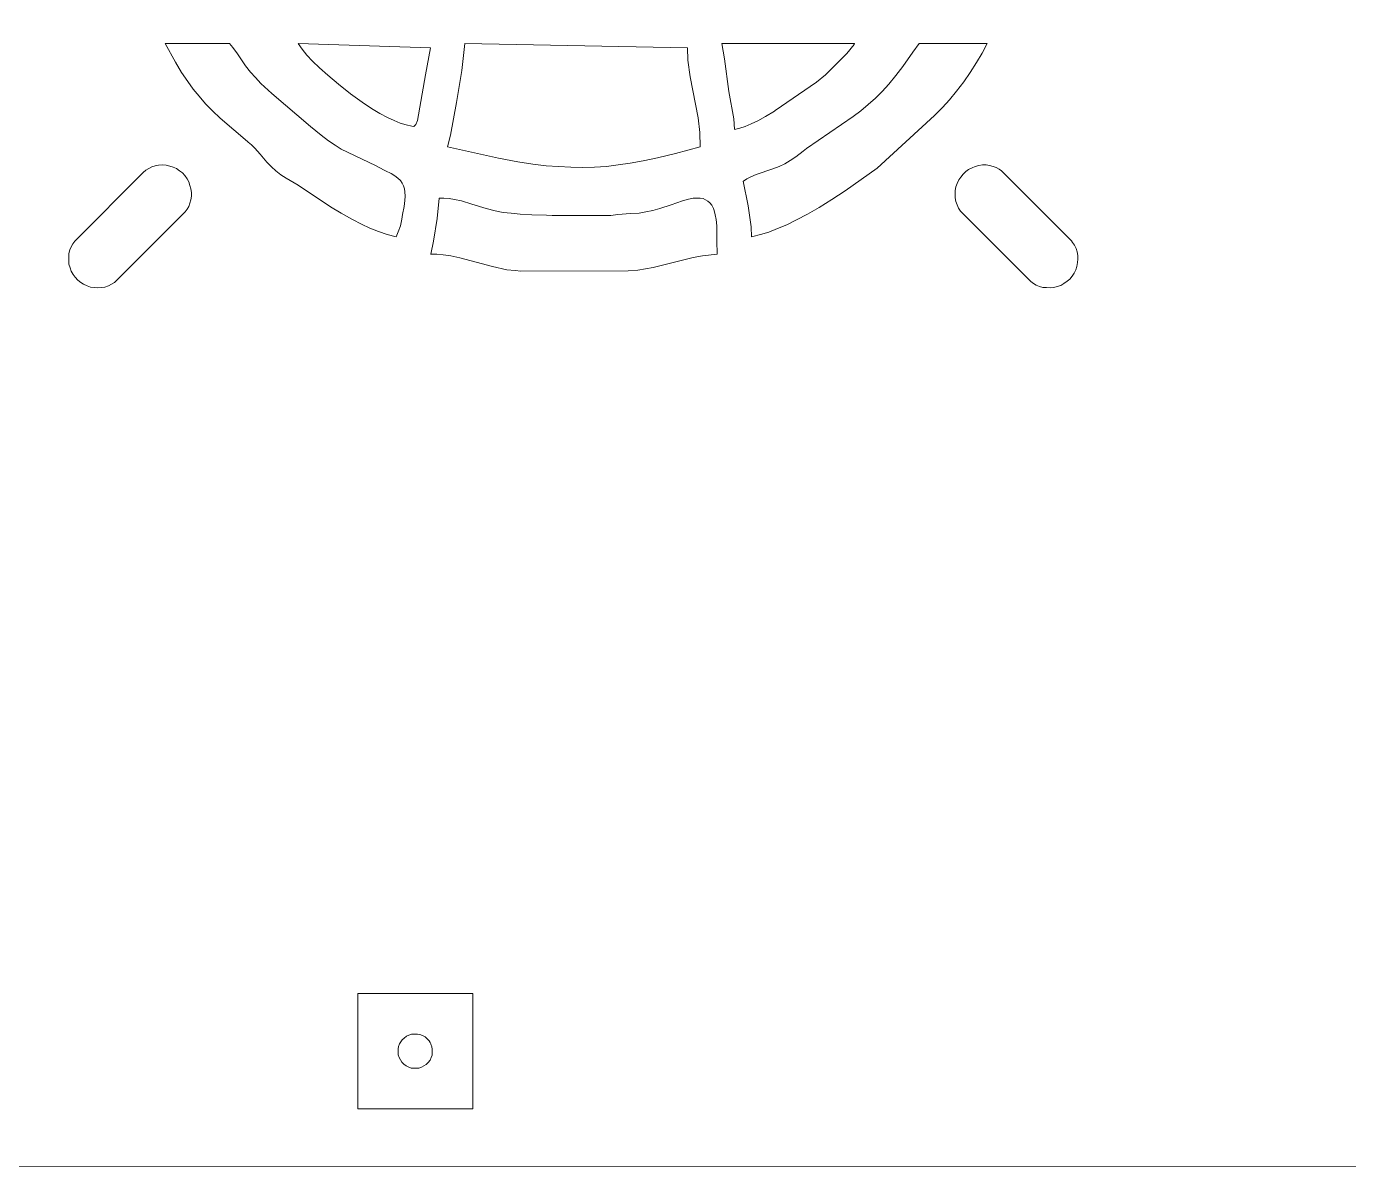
# Model space of a CAD drawing. Header units: millimetres. Extents: x -38 to 1265, y -860 to -429.
# Drawn here: x 654.8 to 769.5, y -755.5 to -656.6 of the extents above; entities that cross this region are included whole.
import ezdxf

# ---------------------------------------------------------------- set-up
doc = ezdxf.new("R2010")
doc.units = ezdxf.units.MM
doc.header["$MEASUREMENT"] = 0
doc.layers.add('layer 1', color=7, linetype='Continuous')

msp = doc.modelspace()

# ---------------------------------------------------------------- linework, layer by layer
at = {"layer": 'layer 1', "color": 250, "lineweight": 9}
for points, knots in [([(525.7375, -755.4875), (525.7375, -755.4875), (879.0375, -755.4625), (879.0375, -755.4625), (879.0375, -755.4625), (879.4875, -755.4125), (879.4875, -755.4125), (879.4875, -755.4125), (879.9624, -755.3375), (879.9624, -755.3375), (879.9624, -755.3375), (880.4125, -755.2125), (880.4125, -755.2125), (880.4125, -755.2125), (880.8625, -755.0625), (880.8625, -755.0625), (880.8625, -755.0625), (881.2875, -754.8625), (881.2875, -754.8625), (881.2875, -754.8625), (881.6875, -754.6375), (881.6875, -754.6375), (881.6875, -754.6375), (882.0625, -754.3625), (882.0625, -754.3625), (882.0625, -754.3625), (882.4374, -754.0625), (882.4374, -754.0625), (882.4374, -754.0625), (882.7625, -753.7375), (882.7625, -753.7375), (882.7625, -753.7375), (883.0625, -753.3875), (883.0625, -753.3875), (883.0625, -753.3875), (883.3375, -752.9875), (883.3375, -752.9875), (883.3375, -752.9875), (883.5875, -752.5875), (883.5875, -752.5875), (883.5875, -752.5875), (883.7875, -752.1625), (883.7875, -752.1625), (883.7875, -752.1625), (883.9624, -751.7375), (883.9624, -751.7375), (883.9624, -751.7375), (884.0875, -751.2875), (884.0875, -751.2875), (884.0875, -751.2875), (884.1875, -750.8375), (884.1875, -750.8375), (884.1875, -750.8375), (884.2375, -750.3625), (884.2375, -750.3625), (884.2375, -750.3625), (884.2375, -750.2625), (884.2375, -750.2625), (884.2375, -750.2625), (884.2375, -520.6875), (884.2375, -520.6875), (884.2375, -520.6875), (884.1875, -520.2375), (884.1875, -520.2375), (884.1875, -520.2375), (884.1125, -519.7625), (884.1125, -519.7625), (884.1125, -519.7625), (883.9874, -519.3125), (883.9874, -519.3125), (883.9874, -519.3125), (883.8375, -518.8625), (883.8375, -518.8625), (883.8375, -518.8625), (883.6375, -518.4375), (883.6375, -518.4375), (883.6375, -518.4375), (883.4125, -518.0375), (883.4125, -518.0375), (883.4125, -518.0375), (883.1374, -517.6625), (883.1374, -517.6625), (883.1374, -517.6625), (882.8375, -517.2875), (882.8375, -517.2875), (882.8375, -517.2875), (882.5125, -516.9625), (882.5125, -516.9625), (882.5125, -516.9625), (882.1625, -516.6625), (882.1625, -516.6625), (882.1625, -516.6625), (881.7625, -516.3875), (881.7625, -516.3875), (881.7625, -516.3875), (881.3625, -516.1375), (881.3625, -516.1375), (881.3625, -516.1375), (880.9375, -515.9375), (880.9375, -515.9375), (880.9375, -515.9375), (880.5125, -515.7625), (880.5125, -515.7625), (880.5125, -515.7625), (880.0624, -515.6375), (880.0624, -515.6375), (880.0624, -515.6375), (879.6125, -515.5375), (879.6125, -515.5375), (879.6125, -515.5375), (879.1374, -515.4875), (879.1374, -515.4875), (879.1374, -515.4875), (879.0375, -515.4875), (879.0375, -515.4875), (879.0375, -515.4875), (525.4625, -515.4875), (525.4625, -515.4875), (525.4625, -515.4875), (525.0125, -515.5375), (525.0125, -515.5375), (525.0125, -515.5375), (524.5375, -515.6125), (524.5375, -515.6125), (524.5375, -515.6125), (524.0875, -515.7375), (524.0875, -515.7375), (524.0875, -515.7375), (523.6375, -515.8875), (523.6375, -515.8875), (523.6375, -515.8875), (523.2125, -516.0875), (523.2125, -516.0875), (523.2125, -516.0875), (522.8125, -516.3125), (522.8125, -516.3125), (522.8125, -516.3125), (522.4375, -516.5875), (522.4375, -516.5875), (522.4375, -516.5875), (522.0625, -516.8875), (522.0625, -516.8875), (522.0625, -516.8875), (521.7375, -517.2125), (521.7375, -517.2125), (521.7375, -517.2125), (521.4375, -517.5625), (521.4375, -517.5625), (521.4375, -517.5625), (521.1625, -517.9625), (521.1625, -517.9625), (521.1625, -517.9625), (520.9125, -518.3625), (520.9125, -518.3625), (520.9125, -518.3625), (520.7125, -518.7875), (520.7125, -518.7875), (520.7125, -518.7875), (520.5375, -519.2125), (520.5375, -519.2125), (520.5375, -519.2125), (520.4125, -519.6625), (520.4125, -519.6625), (520.4125, -519.6625), (520.3125, -520.1125), (520.3125, -520.1125), (520.3125, -520.1125), (520.2625, -520.5875), (520.2625, -520.5875), (520.2625, -520.5875), (520.2625, -520.6875), (520.2625, -520.6875), (520.2625, -520.6875), (520.2625, -750.2625), (520.2625, -750.2625), (520.2625, -750.2625), (520.3125, -750.7125), (520.3125, -750.7125), (520.3125, -750.7125), (520.3875, -751.1875), (520.3875, -751.1875), (520.3875, -751.1875), (520.5125, -751.6375), (520.5125, -751.6375), (520.5125, -751.6375), (520.6625, -752.0625), (520.6625, -752.0625), (520.6625, -752.0625), (520.8625, -752.5125), (520.8625, -752.5125), (520.8625, -752.5125), (521.0875, -752.9125), (521.0875, -752.9125), (521.0875, -752.9125), (521.3625, -753.2875), (521.3625, -753.2875), (521.3625, -753.2875), (521.6625, -753.6625), (521.6625, -753.6625), (521.6625, -753.6625), (521.9875, -753.9875), (521.9875, -753.9875), (521.9875, -753.9875), (522.3375, -754.2875), (522.3375, -754.2875), (522.3375, -754.2875), (522.7375, -754.5625), (522.7375, -754.5625), (522.7375, -754.5625), (523.1375, -754.8125), (523.1375, -754.8125), (523.1375, -754.8125), (523.5375, -755.0125), (523.5375, -755.0125), (523.5375, -755.0125), (523.9875, -755.1875), (523.9875, -755.1875), (523.9875, -755.1875), (524.4375, -755.3125), (524.4375, -755.3125), (524.4375, -755.3125), (524.8875, -755.4125), (524.8875, -755.4125), (524.8875, -755.4125), (525.3625, -755.4625), (525.3625, -755.4625), (525.3625, -755.4625), (525.7375, -755.4875), (525.7375, -755.4875)], [0, 0, 0, 0, 0.01315789, 0.01315789, 0.01315789, 0.02631579, 0.02631579, 0.02631579, 0.03947368, 0.03947368, 0.03947368, 0.05263158, 0.05263158, 0.05263158, 0.06578947, 0.06578947, 0.06578947, 0.07894737, 0.07894737, 0.07894737, 0.09210526, 0.09210526, 0.09210526, 0.10526316, 0.10526316, 0.10526316, 0.11842105, 0.11842105, 0.11842105, 0.13157895, 0.13157895, 0.13157895, 0.14473684, 0.14473684, 0.14473684, 0.15789474, 0.15789474, 0.15789474, 0.17105263, 0.17105263, 0.17105263, 0.18421053, 0.18421053, 0.18421053, 0.19736842, 0.19736842, 0.19736842, 0.21052632, 0.21052632, 0.21052632, 0.22368421, 0.22368421, 0.22368421, 0.23684211, 0.23684211, 0.23684211, 0.25, 0.25, 0.25, 0.26315789, 0.26315789, 0.26315789, 0.27631579, 0.27631579, 0.27631579, 0.28947368, 0.28947368, 0.28947368, 0.30263158, 0.30263158, 0.30263158, 0.31578947, 0.31578947, 0.31578947, 0.32894737, 0.32894737, 0.32894737, 0.34210526, 0.34210526, 0.34210526, 0.35526316, 0.35526316, 0.35526316, 0.36842105, 0.36842105, 0.36842105, 0.38157895, 0.38157895, 0.38157895, 0.39473684, 0.39473684, 0.39473684, 0.40789474, 0.40789474, 0.40789474, 0.42105263, 0.42105263, 0.42105263, 0.43421053, 0.43421053, 0.43421053, 0.44736842, 0.44736842, 0.44736842, 0.46052632, 0.46052632, 0.46052632, 0.47368421, 0.47368421, 0.47368421, 0.48684211, 0.48684211, 0.48684211, 0.5, 0.5, 0.5, 0.51315789, 0.51315789, 0.51315789, 0.52631579, 0.52631579, 0.52631579, 0.53947368, 0.53947368, 0.53947368, 0.55263158, 0.55263158, 0.55263158, 0.56578947, 0.56578947, 0.56578947, 0.57894737, 0.57894737, 0.57894737, 0.59210526, 0.59210526, 0.59210526, 0.60526316, 0.60526316, 0.60526316, 0.61842105, 0.61842105, 0.61842105, 0.63157895, 0.63157895, 0.63157895, 0.64473684, 0.64473684, 0.64473684, 0.65789474, 0.65789474, 0.65789474, 0.67105263, 0.67105263, 0.67105263, 0.68421053, 0.68421053, 0.68421053, 0.69736842, 0.69736842, 0.69736842, 0.71052632, 0.71052632, 0.71052632, 0.72368421, 0.72368421, 0.72368421, 0.73684211, 0.73684211, 0.73684211, 0.75, 0.75, 0.75, 0.76315789, 0.76315789, 0.76315789, 0.77631579, 0.77631579, 0.77631579, 0.78947368, 0.78947368, 0.78947368, 0.80263158, 0.80263158, 0.80263158, 0.81578947, 0.81578947, 0.81578947, 0.82894737, 0.82894737, 0.82894737, 0.84210526, 0.84210526, 0.84210526, 0.85526316, 0.85526316, 0.85526316, 0.86842105, 0.86842105, 0.86842105, 0.88157895, 0.88157895, 0.88157895, 0.89473684, 0.89473684, 0.89473684, 0.90789474, 0.90789474, 0.90789474, 0.92105263, 0.92105263, 0.92105263, 0.93421053, 0.93421053, 0.93421053, 0.94736842, 0.94736842, 0.94736842, 0.96052632, 0.96052632, 0.96052632, 0.97368421, 0.97368421, 0.97368421, 0.98684211, 0.98684211, 0.98684211, 1, 1, 1, 1]), ([(686.9125, -674.8375), (686.9125, -674.8375), (686.1125, -674.6125), (686.1125, -674.6125), (686.1125, -674.6125), (685.3625, -674.3625), (685.3625, -674.3625), (685.3625, -674.3625), (684.6125, -674.0625), (684.6125, -674.0625), (684.6125, -674.0625), (683.8875, -673.7375), (683.8875, -673.7375), (683.8875, -673.7375), (683.1125, -673.3375), (683.1125, -673.3375), (683.1125, -673.3375), (682.1375, -672.7875), (682.1375, -672.7875), (682.1375, -672.7875), (681.2125, -672.2375), (681.2125, -672.2375), (681.2125, -672.2375), (678.3875, -670.3375), (678.3875, -670.3375), (678.3875, -670.3375), (677.3625, -669.7375), (677.3625, -669.7375), (677.3625, -669.7375), (676.8875, -669.4375), (676.8875, -669.4375), (676.8875, -669.4375), (676.4625, -669.1125), (676.4625, -669.1125), (676.4625, -669.1125), (676.0875, -668.7625), (676.0875, -668.7625), (676.0875, -668.7625), (675.6875, -668.3625), (675.6875, -668.3625), (675.6875, -668.3625), (675.0875, -667.6625), (675.0875, -667.6625), (675.0875, -667.6625), (674.6375, -667.1375), (674.6375, -667.1375), (674.6375, -667.1375), (674.3375, -666.8375), (674.3375, -666.8375), (674.3375, -666.8375), (674.0625, -666.6125), (674.0625, -666.6125), (674.0625, -666.6125), (673.9875, -666.5625), (673.9875, -666.5625), (673.9875, -666.5625), (671.6375, -664.5375), (671.6375, -664.5375), (671.6375, -664.5375), (670.9625, -663.8875), (670.9625, -663.8875), (670.9625, -663.8875), (670.3625, -663.2875), (670.3625, -663.2875), (670.3625, -663.2875), (669.8125, -662.6375), (669.8125, -662.6375), (669.8125, -662.6375), (669.2875, -662.0125), (669.2875, -662.0125), (669.2875, -662.0125), (668.8125, -661.3375), (668.8125, -661.3375), (668.8125, -661.3375), (668.2875, -660.5625), (668.2875, -660.5625), (668.2875, -660.5625), (667.7625, -659.6625), (667.7625, -659.6625), (667.7625, -659.6625), (666.8625, -658.0625), (666.8625, -658.0625), (666.8625, -658.0625), (672.4375, -658.0625), (672.4375, -658.0625), (672.4375, -658.0625), (672.7375, -658.4125), (672.7375, -658.4125), (672.7375, -658.4125), (673.1375, -658.9375), (673.1375, -658.9375), (673.1375, -658.9375), (673.8375, -659.9875), (673.8375, -659.9875), (673.8375, -659.9875), (674.2625, -660.5375), (674.2625, -660.5375), (674.2625, -660.5375), (674.6875, -661.0125), (674.6875, -661.0125), (674.6875, -661.0125), (675.1625, -661.5125), (675.1625, -661.5125), (675.1625, -661.5125), (676.1125, -662.3875), (676.1125, -662.3875), (676.1125, -662.3875), (679.4625, -665.2625), (679.4625, -665.2625), (679.4625, -665.2625), (680.3875, -666.0125), (680.3875, -666.0125), (680.3875, -666.0125), (681.0375, -666.5125), (681.0375, -666.5125), (681.0375, -666.5125), (681.6125, -666.8875), (681.6125, -666.8875), (681.6125, -666.8875), (682.1375, -667.2125), (682.1375, -667.2125), (682.1375, -667.2125), (685.1125, -668.6375), (685.1125, -668.6375), (685.1125, -668.6375), (685.3625, -668.7875), (685.3625, -668.7875), (685.3625, -668.7875), (685.9875, -669.0875), (685.9875, -669.0875), (685.9875, -669.0875), (686.4625, -669.3375), (686.4625, -669.3375), (686.4625, -669.3375), (686.7875, -669.5375), (686.7875, -669.5375), (686.7875, -669.5375), (687.0375, -669.7375), (687.0375, -669.7375), (687.0375, -669.7375), (687.2625, -669.9375), (687.2625, -669.9375), (687.2625, -669.9375), (687.4125, -670.1625), (687.4125, -670.1625), (687.4125, -670.1625), (687.5375, -670.4125), (687.5375, -670.4125), (687.5375, -670.4125), (687.6125, -670.6625), (687.6125, -670.6625), (687.6125, -670.6625), (687.6625, -670.9375), (687.6625, -670.9375), (687.6625, -670.9375), (687.6875, -671.2875), (687.6875, -671.2875), (687.6875, -671.2875), (687.6625, -671.6625), (687.6625, -671.6625), (687.6625, -671.6625), (687.5875, -672.1875), (687.5875, -672.1875), (687.5875, -672.1875), (687.4375, -672.8875), (687.4375, -672.8875), (687.4375, -672.8875), (687.3875, -673.2875), (687.3875, -673.2875), (687.3875, -673.2875), (687.2625, -673.8625), (687.2625, -673.8625), (687.2625, -673.8625), (687.0875, -674.3875), (687.0875, -674.3875), (687.0875, -674.3875), (686.9125, -674.8375), (686.9125, -674.8375)], [0, 0, 0, 0, 0.01694915, 0.01694915, 0.01694915, 0.03389831, 0.03389831, 0.03389831, 0.05084746, 0.05084746, 0.05084746, 0.06779661, 0.06779661, 0.06779661, 0.08474576, 0.08474576, 0.08474576, 0.10169492, 0.10169492, 0.10169492, 0.11864407, 0.11864407, 0.11864407, 0.13559322, 0.13559322, 0.13559322, 0.15254237, 0.15254237, 0.15254237, 0.16949153, 0.16949153, 0.16949153, 0.18644068, 0.18644068, 0.18644068, 0.20338983, 0.20338983, 0.20338983, 0.22033898, 0.22033898, 0.22033898, 0.23728814, 0.23728814, 0.23728814, 0.25423729, 0.25423729, 0.25423729, 0.27118644, 0.27118644, 0.27118644, 0.28813559, 0.28813559, 0.28813559, 0.30508475, 0.30508475, 0.30508475, 0.3220339, 0.3220339, 0.3220339, 0.33898305, 0.33898305, 0.33898305, 0.3559322, 0.3559322, 0.3559322, 0.37288136, 0.37288136, 0.37288136, 0.38983051, 0.38983051, 0.38983051, 0.40677966, 0.40677966, 0.40677966, 0.42372881, 0.42372881, 0.42372881, 0.44067797, 0.44067797, 0.44067797, 0.45762712, 0.45762712, 0.45762712, 0.47457627, 0.47457627, 0.47457627, 0.49152542, 0.49152542, 0.49152542, 0.50847458, 0.50847458, 0.50847458, 0.52542373, 0.52542373, 0.52542373, 0.54237288, 0.54237288, 0.54237288, 0.55932203, 0.55932203, 0.55932203, 0.57627119, 0.57627119, 0.57627119, 0.59322034, 0.59322034, 0.59322034, 0.61016949, 0.61016949, 0.61016949, 0.62711864, 0.62711864, 0.62711864, 0.6440678, 0.6440678, 0.6440678, 0.66101695, 0.66101695, 0.66101695, 0.6779661, 0.6779661, 0.6779661, 0.69491525, 0.69491525, 0.69491525, 0.71186441, 0.71186441, 0.71186441, 0.72881356, 0.72881356, 0.72881356, 0.74576271, 0.74576271, 0.74576271, 0.76271186, 0.76271186, 0.76271186, 0.77966102, 0.77966102, 0.77966102, 0.79661017, 0.79661017, 0.79661017, 0.81355932, 0.81355932, 0.81355932, 0.83050847, 0.83050847, 0.83050847, 0.84745763, 0.84745763, 0.84745763, 0.86440678, 0.86440678, 0.86440678, 0.88135593, 0.88135593, 0.88135593, 0.89830508, 0.89830508, 0.89830508, 0.91525424, 0.91525424, 0.91525424, 0.93220339, 0.93220339, 0.93220339, 0.94915254, 0.94915254, 0.94915254, 0.96610169, 0.96610169, 0.96610169, 0.98305085, 0.98305085, 0.98305085, 1, 1, 1, 1]), ([(689.8875, -658.4375), (689.8875, -658.4375), (678.3875, -658.0625), (678.3875, -658.0625), (678.3875, -658.0625), (678.7375, -658.5375), (678.7375, -658.5375), (678.7375, -658.5375), (679.1375, -659.0625), (679.1375, -659.0625), (679.1375, -659.0625), (679.6375, -659.5875), (679.6375, -659.5875), (679.6375, -659.5875), (680.2375, -660.1625), (680.2375, -660.1625), (680.2375, -660.1625), (680.9625, -660.8125), (680.9625, -660.8125), (680.9625, -660.8125), (681.8875, -661.5875), (681.8875, -661.5875), (681.8875, -661.5875), (682.9375, -662.4125), (682.9375, -662.4125), (682.9375, -662.4125), (683.9375, -663.1375), (683.9375, -663.1375), (683.9375, -663.1375), (684.7625, -663.6875), (684.7625, -663.6875), (684.7625, -663.6875), (685.4875, -664.1375), (685.4875, -664.1375), (685.4875, -664.1375), (686.1375, -664.4875), (686.1375, -664.4875), (686.1375, -664.4875), (686.7125, -664.7375), (686.7125, -664.7375), (686.7125, -664.7375), (687.2375, -664.9625), (687.2375, -664.9625), (687.2375, -664.9625), (687.7625, -665.1125), (687.7625, -665.1125), (687.7625, -665.1125), (688.2625, -665.2375), (688.2625, -665.2375), (688.2625, -665.2375), (688.4375, -665.2625), (688.4375, -665.2625), (688.4375, -665.2625), (688.6125, -665.0875), (688.6125, -665.0875), (688.6125, -665.0875), (688.7625, -664.7375), (688.7625, -664.7375), (688.7625, -664.7375), (689.4375, -660.7875), (689.4375, -660.7875), (689.4375, -660.7875), (689.8875, -658.4375), (689.8875, -658.4375)], [0, 0, 0, 0, 0.04761905, 0.04761905, 0.04761905, 0.0952381, 0.0952381, 0.0952381, 0.14285714, 0.14285714, 0.14285714, 0.19047619, 0.19047619, 0.19047619, 0.23809524, 0.23809524, 0.23809524, 0.28571429, 0.28571429, 0.28571429, 0.33333333, 0.33333333, 0.33333333, 0.38095238, 0.38095238, 0.38095238, 0.42857143, 0.42857143, 0.42857143, 0.47619048, 0.47619048, 0.47619048, 0.52380952, 0.52380952, 0.52380952, 0.57142857, 0.57142857, 0.57142857, 0.61904762, 0.61904762, 0.61904762, 0.66666667, 0.66666667, 0.66666667, 0.71428571, 0.71428571, 0.71428571, 0.76190476, 0.76190476, 0.76190476, 0.80952381, 0.80952381, 0.80952381, 0.85714286, 0.85714286, 0.85714286, 0.9047619, 0.9047619, 0.9047619, 0.95238095, 0.95238095, 0.95238095, 1, 1, 1, 1]), ([(711.1375, -667.5875), (711.1375, -667.5875), (713.2875, -667.0125), (713.2875, -667.0125), (713.2875, -667.0125), (713.2375, -665.7875), (713.2375, -665.7875), (713.2375, -665.7875), (713.0875, -664.5125), (713.0875, -664.5125), (713.0875, -664.5125), (712.4125, -660.9375), (712.4125, -660.9375), (712.4125, -660.9375), (712.2125, -659.4875), (712.2125, -659.4875), (712.2125, -659.4875), (712.1875, -658.4375), (712.1875, -658.4375), (712.1875, -658.4375), (692.8625, -658.0625), (692.8625, -658.0625), (692.8625, -658.0625), (692.5875, -660.3875), (692.5875, -660.3875), (692.5875, -660.3875), (692.1375, -663.1875), (692.1375, -663.1875), (692.1375, -663.1875), (691.6125, -666.0125), (691.6125, -666.0125), (691.6125, -666.0125), (691.3625, -667.0125), (691.3625, -667.0125), (691.3625, -667.0125), (695.7875, -668.0125), (695.7875, -668.0125), (695.7875, -668.0125), (697.4625, -668.3125), (697.4625, -668.3125), (697.4625, -668.3125), (698.7625, -668.5125), (698.7625, -668.5125), (698.7625, -668.5125), (699.9125, -668.6625), (699.9125, -668.6625), (699.9125, -668.6625), (700.9875, -668.7375), (700.9875, -668.7375), (700.9875, -668.7375), (702.0625, -668.7875), (702.0625, -668.7875), (702.0625, -668.7875), (703.0875, -668.8125), (703.0875, -668.8125), (703.0875, -668.8125), (704.1125, -668.7875), (704.1125, -668.7875), (704.1125, -668.7875), (705.1375, -668.7125), (705.1375, -668.7125), (705.1375, -668.7125), (706.1625, -668.5875), (706.1625, -668.5875), (706.1625, -668.5875), (707.2125, -668.4375), (707.2125, -668.4375), (707.2125, -668.4375), (708.3375, -668.2375), (708.3375, -668.2375), (708.3375, -668.2375), (709.5875, -667.9625), (709.5875, -667.9625), (709.5875, -667.9625), (711.1375, -667.5875), (711.1375, -667.5875)], [0, 0, 0, 0, 0.04, 0.04, 0.04, 0.08, 0.08, 0.08, 0.12, 0.12, 0.12, 0.16, 0.16, 0.16, 0.2, 0.2, 0.2, 0.24, 0.24, 0.24, 0.28, 0.28, 0.28, 0.32, 0.32, 0.32, 0.36, 0.36, 0.36, 0.4, 0.4, 0.4, 0.44, 0.44, 0.44, 0.48, 0.48, 0.48, 0.52, 0.52, 0.52, 0.56, 0.56, 0.56, 0.6, 0.6, 0.6, 0.64, 0.64, 0.64, 0.68, 0.68, 0.68, 0.72, 0.72, 0.72, 0.76, 0.76, 0.76, 0.8, 0.8, 0.8, 0.84, 0.84, 0.84, 0.88, 0.88, 0.88, 0.92, 0.92, 0.92, 0.96, 0.96, 0.96, 1, 1, 1, 1]), ([(716.2625, -665.5125), (716.2625, -665.5125), (716.7125, -665.4125), (716.7125, -665.4125), (716.7125, -665.4125), (717.1875, -665.2625), (717.1875, -665.2625), (717.1875, -665.2625), (717.7125, -665.0375), (717.7125, -665.0375), (717.7125, -665.0375), (718.2875, -664.7625), (718.2875, -664.7625), (718.2875, -664.7625), (718.9375, -664.3875), (718.9375, -664.3875), (718.9375, -664.3875), (719.7125, -663.9125), (719.7125, -663.9125), (719.7125, -663.9125), (719.7875, -663.8625), (719.7875, -663.8625), (719.7875, -663.8625), (723.3625, -661.4125), (723.3625, -661.4125), (723.3625, -661.4125), (724.1625, -660.7625), (724.1625, -660.7625), (724.1625, -660.7625), (726.0125, -658.9125), (726.0125, -658.9125), (726.0125, -658.9125), (726.6375, -658.1375), (726.6375, -658.1375), (726.6375, -658.1375), (726.6625, -658.0625), (726.6625, -658.0625), (726.6625, -658.0625), (715.1625, -658.0625), (715.1625, -658.0625), (715.1625, -658.0625), (715.3875, -659.3875), (715.3875, -659.3875), (715.3875, -659.3875), (715.7625, -662.2125), (715.7625, -662.2125), (715.7625, -662.2125), (716.1875, -664.5875), (716.1875, -664.5875), (716.1875, -664.5875), (716.2625, -665.4875), (716.2625, -665.4875)], [0, 0, 0, 0, 0.05882353, 0.05882353, 0.05882353, 0.11764706, 0.11764706, 0.11764706, 0.17647059, 0.17647059, 0.17647059, 0.23529412, 0.23529412, 0.23529412, 0.29411765, 0.29411765, 0.29411765, 0.35294118, 0.35294118, 0.35294118, 0.41176471, 0.41176471, 0.41176471, 0.47058824, 0.47058824, 0.47058824, 0.52941176, 0.52941176, 0.52941176, 0.58823529, 0.58823529, 0.58823529, 0.64705882, 0.64705882, 0.64705882, 0.70588235, 0.70588235, 0.70588235, 0.76470588, 0.76470588, 0.76470588, 0.82352941, 0.82352941, 0.82352941, 0.88235294, 0.88235294, 0.88235294, 0.94117647, 0.94117647, 0.94117647, 1, 1, 1, 1]), ([(717.0375, -669.9875), (717.0375, -669.9875), (717.3125, -669.7875), (717.3125, -669.7875), (717.3125, -669.7875), (717.6625, -669.6125), (717.6625, -669.6125), (717.6625, -669.6125), (718.1375, -669.4125), (718.1375, -669.4125), (718.1375, -669.4125), (719.5875, -668.9375), (719.5875, -668.9375), (719.5875, -668.9375), (720.1375, -668.7375), (720.1375, -668.7375), (720.1375, -668.7375), (720.6125, -668.4875), (720.6125, -668.4875), (720.6125, -668.4875), (721.0875, -668.2125), (721.0875, -668.2125), (721.0875, -668.2125), (721.5625, -667.8875), (721.5625, -667.8875), (721.5625, -667.8875), (722.2125, -667.3875), (722.2125, -667.3875), (722.2125, -667.3875), (722.4875, -667.1625), (722.4875, -667.1625), (722.4875, -667.1625), (726.5375, -664.3875), (726.5375, -664.3875), (726.5375, -664.3875), (727.2125, -663.8875), (727.2125, -663.8875), (727.2125, -663.8875), (727.8625, -663.3375), (727.8625, -663.3375), (727.8625, -663.3375), (728.4875, -662.7875), (728.4875, -662.7875), (728.4875, -662.7875), (729.0625, -662.2125), (729.0625, -662.2125), (729.0625, -662.2125), (729.6375, -661.5875), (729.6375, -661.5875), (729.6375, -661.5875), (730.2375, -660.8375), (730.2375, -660.8375), (730.2375, -660.8375), (730.8625, -660.0375), (730.8625, -660.0375), (730.8625, -660.0375), (731.7375, -658.8125), (731.7375, -658.8125), (731.7375, -658.8125), (732.2625, -658.0625), (732.2625, -658.0625), (732.2625, -658.0625), (738.1625, -658.0625), (738.1625, -658.0625), (738.1625, -658.0625), (737.7375, -658.8875), (737.7375, -658.8875), (737.7375, -658.8875), (737.2375, -659.7125), (737.2375, -659.7125), (737.2375, -659.7125), (736.7125, -660.5625), (736.7125, -660.5625), (736.7125, -660.5625), (736.1375, -661.3875), (736.1375, -661.3875), (736.1375, -661.3875), (735.5125, -662.1875), (735.5125, -662.1875), (735.5125, -662.1875), (734.9125, -662.9375), (734.9125, -662.9375), (734.9125, -662.9375), (734.2874, -663.6125), (734.2874, -663.6125), (734.2874, -663.6125), (733.6875, -664.2125), (733.6875, -664.2125), (733.6875, -664.2125), (733.6125, -664.2875), (733.6125, -664.2875), (733.6125, -664.2875), (728.6375, -668.8625), (728.6375, -668.8625), (728.6375, -668.8625), (725.8625, -670.8375), (725.8625, -670.8375), (725.8625, -670.8375), (724.7125, -671.5875), (724.7125, -671.5875), (724.7125, -671.5875), (723.6125, -672.2875), (723.6125, -672.2875), (723.6125, -672.2875), (722.5875, -672.8625), (722.5875, -672.8625), (722.5875, -672.8625), (721.6375, -673.3625), (721.6375, -673.3625), (721.6375, -673.3625), (720.7875, -673.7875), (720.7875, -673.7875), (720.7875, -673.7875), (719.9875, -674.1125), (719.9875, -674.1125), (719.9875, -674.1125), (719.2375, -674.4125), (719.2375, -674.4125), (719.2375, -674.4125), (718.5125, -674.6375), (718.5125, -674.6375), (718.5125, -674.6375), (717.8375, -674.8125), (717.8375, -674.8125), (717.8375, -674.8125), (717.7375, -674.8375), (717.7375, -674.8375), (717.7375, -674.8375), (717.6875, -673.9625), (717.6875, -673.9625), (717.6875, -673.9625), (717.4375, -672.1375), (717.4375, -672.1375), (717.4375, -672.1375), (717.0125, -669.9875), (717.0125, -669.9875)], [0, 0, 0, 0, 0.02222222, 0.02222222, 0.02222222, 0.04444444, 0.04444444, 0.04444444, 0.06666667, 0.06666667, 0.06666667, 0.08888889, 0.08888889, 0.08888889, 0.11111111, 0.11111111, 0.11111111, 0.13333333, 0.13333333, 0.13333333, 0.15555556, 0.15555556, 0.15555556, 0.17777778, 0.17777778, 0.17777778, 0.2, 0.2, 0.2, 0.22222222, 0.22222222, 0.22222222, 0.24444444, 0.24444444, 0.24444444, 0.26666667, 0.26666667, 0.26666667, 0.28888889, 0.28888889, 0.28888889, 0.31111111, 0.31111111, 0.31111111, 0.33333333, 0.33333333, 0.33333333, 0.35555556, 0.35555556, 0.35555556, 0.37777778, 0.37777778, 0.37777778, 0.4, 0.4, 0.4, 0.42222222, 0.42222222, 0.42222222, 0.44444444, 0.44444444, 0.44444444, 0.46666667, 0.46666667, 0.46666667, 0.48888889, 0.48888889, 0.48888889, 0.51111111, 0.51111111, 0.51111111, 0.53333333, 0.53333333, 0.53333333, 0.55555556, 0.55555556, 0.55555556, 0.57777778, 0.57777778, 0.57777778, 0.6, 0.6, 0.6, 0.62222222, 0.62222222, 0.62222222, 0.64444444, 0.64444444, 0.64444444, 0.66666667, 0.66666667, 0.66666667, 0.68888889, 0.68888889, 0.68888889, 0.71111111, 0.71111111, 0.71111111, 0.73333333, 0.73333333, 0.73333333, 0.75555556, 0.75555556, 0.75555556, 0.77777778, 0.77777778, 0.77777778, 0.8, 0.8, 0.8, 0.82222222, 0.82222222, 0.82222222, 0.84444444, 0.84444444, 0.84444444, 0.86666667, 0.86666667, 0.86666667, 0.88888889, 0.88888889, 0.88888889, 0.91111111, 0.91111111, 0.91111111, 0.93333333, 0.93333333, 0.93333333, 0.95555556, 0.95555556, 0.95555556, 0.97777778, 0.97777778, 0.97777778, 1, 1, 1, 1]), ([(661.9375, -679.0875), (661.9375, -679.0875), (662.2125, -678.9375), (662.2125, -678.9375), (662.2125, -678.9375), (662.4625, -678.7875), (662.4625, -678.7875), (662.4625, -678.7875), (662.6625, -678.5875), (662.6625, -678.5875), (662.6625, -678.5875), (668.5875, -672.6625), (668.5875, -672.6625), (668.5875, -672.6625), (668.7625, -672.4375), (668.7625, -672.4375), (668.7625, -672.4375), (668.9125, -672.1875), (668.9125, -672.1875), (668.9125, -672.1875), (669.0125, -671.9125), (669.0125, -671.9125), (669.0125, -671.9125), (669.0875, -671.6125), (669.0875, -671.6125), (669.0875, -671.6125), (669.1375, -671.3125), (669.1375, -671.3125), (669.1375, -671.3125), (669.1375, -670.9875), (669.1375, -670.9875), (669.1375, -670.9875), (669.0875, -670.6625), (669.0875, -670.6625), (669.0875, -670.6625), (669.0125, -670.3625), (669.0125, -670.3625), (669.0125, -670.3625), (668.9125, -670.0625), (668.9125, -670.0625), (668.9125, -670.0625), (668.7625, -669.7875), (668.7625, -669.7875), (668.7625, -669.7875), (668.5625, -669.5125), (668.5625, -669.5125), (668.5625, -669.5125), (668.3625, -669.2875), (668.3625, -669.2875), (668.3625, -669.2875), (668.1125, -669.0875), (668.1125, -669.0875), (668.1125, -669.0875), (667.8375, -668.9125), (667.8375, -668.9125), (667.8375, -668.9125), (667.5625, -668.7875), (667.5625, -668.7875), (667.5625, -668.7875), (667.2625, -668.6875), (667.2625, -668.6875), (667.2625, -668.6875), (666.9375, -668.6125), (666.9375, -668.6125), (666.9375, -668.6125), (666.6125, -668.5875), (666.6125, -668.5875), (666.6125, -668.5875), (666.2875, -668.6125), (666.2875, -668.6125), (666.2875, -668.6125), (665.9875, -668.6625), (665.9875, -668.6625), (665.9875, -668.6625), (665.6875, -668.7625), (665.6875, -668.7625), (665.6875, -668.7625), (665.4375, -668.8875), (665.4375, -668.8875), (665.4375, -668.8875), (665.1875, -669.0375), (665.1875, -669.0375), (665.1875, -669.0375), (664.9625, -669.2375), (664.9625, -669.2375), (664.9625, -669.2375), (664.9625, -669.2375), (664.9625, -669.2375), (664.9625, -669.2375), (659.0125, -675.2125), (659.0125, -675.2125), (659.0125, -675.2125), (658.8375, -675.4375), (658.8375, -675.4375), (658.8375, -675.4375), (658.7125, -675.6875), (658.7125, -675.6875), (658.7125, -675.6875), (658.5875, -675.9625), (658.5875, -675.9625), (658.5875, -675.9625), (658.5125, -676.2625), (658.5125, -676.2625), (658.5125, -676.2625), (658.4875, -676.5875), (658.4875, -676.5875), (658.4875, -676.5875), (658.4875, -676.8875), (658.4875, -676.8875), (658.4875, -676.8875), (658.5125, -677.2125), (658.5125, -677.2125), (658.5125, -677.2125), (658.6125, -677.5125), (658.6125, -677.5125), (658.6125, -677.5125), (658.7125, -677.8125), (658.7125, -677.8125), (658.7125, -677.8125), (658.8875, -678.0875), (658.8875, -678.0875), (658.8875, -678.0875), (659.0625, -678.3375), (659.0625, -678.3375), (659.0625, -678.3375), (659.2875, -678.5875), (659.2875, -678.5875), (659.2875, -678.5875), (659.5375, -678.7875), (659.5375, -678.7875), (659.5375, -678.7875), (659.7875, -678.9375), (659.7875, -678.9375), (659.7875, -678.9375), (660.0875, -679.0875), (660.0875, -679.0875), (660.0875, -679.0875), (660.3875, -679.1875), (660.3875, -679.1875), (660.3875, -679.1875), (660.7125, -679.2375), (660.7125, -679.2375), (660.7125, -679.2375), (661.0125, -679.2625), (661.0125, -679.2625), (661.0125, -679.2625), (661.3375, -679.2375), (661.3375, -679.2375), (661.3375, -679.2375), (661.6375, -679.1875), (661.6375, -679.1875), (661.6375, -679.1875), (661.6375, -679.1875), (661.6375, -679.1875), (661.6375, -679.1875), (661.9375, -679.0875), (661.9375, -679.0875)], [0, 0, 0, 0, 0.01923077, 0.01923077, 0.01923077, 0.03846154, 0.03846154, 0.03846154, 0.05769231, 0.05769231, 0.05769231, 0.07692308, 0.07692308, 0.07692308, 0.09615385, 0.09615385, 0.09615385, 0.11538462, 0.11538462, 0.11538462, 0.13461538, 0.13461538, 0.13461538, 0.15384615, 0.15384615, 0.15384615, 0.17307692, 0.17307692, 0.17307692, 0.19230769, 0.19230769, 0.19230769, 0.21153846, 0.21153846, 0.21153846, 0.23076923, 0.23076923, 0.23076923, 0.25, 0.25, 0.25, 0.26923077, 0.26923077, 0.26923077, 0.28846154, 0.28846154, 0.28846154, 0.30769231, 0.30769231, 0.30769231, 0.32692308, 0.32692308, 0.32692308, 0.34615385, 0.34615385, 0.34615385, 0.36538462, 0.36538462, 0.36538462, 0.38461538, 0.38461538, 0.38461538, 0.40384615, 0.40384615, 0.40384615, 0.42307692, 0.42307692, 0.42307692, 0.44230769, 0.44230769, 0.44230769, 0.46153846, 0.46153846, 0.46153846, 0.48076923, 0.48076923, 0.48076923, 0.5, 0.5, 0.5, 0.51923077, 0.51923077, 0.51923077, 0.53846154, 0.53846154, 0.53846154, 0.55769231, 0.55769231, 0.55769231, 0.57692308, 0.57692308, 0.57692308, 0.59615385, 0.59615385, 0.59615385, 0.61538462, 0.61538462, 0.61538462, 0.63461538, 0.63461538, 0.63461538, 0.65384615, 0.65384615, 0.65384615, 0.67307692, 0.67307692, 0.67307692, 0.69230769, 0.69230769, 0.69230769, 0.71153846, 0.71153846, 0.71153846, 0.73076923, 0.73076923, 0.73076923, 0.75, 0.75, 0.75, 0.76923077, 0.76923077, 0.76923077, 0.78846154, 0.78846154, 0.78846154, 0.80769231, 0.80769231, 0.80769231, 0.82692308, 0.82692308, 0.82692308, 0.84615385, 0.84615385, 0.84615385, 0.86538462, 0.86538462, 0.86538462, 0.88461538, 0.88461538, 0.88461538, 0.90384615, 0.90384615, 0.90384615, 0.92307692, 0.92307692, 0.92307692, 0.94230769, 0.94230769, 0.94230769, 0.96153846, 0.96153846, 0.96153846, 0.98076923, 0.98076923, 0.98076923, 1, 1, 1, 1]), ([(742.4375, -679.0125), (742.4375, -679.0125), (742.7125, -679.1375), (742.7125, -679.1375), (742.7125, -679.1375), (743.0124, -679.2125), (743.0124, -679.2125), (743.0124, -679.2125), (743.3125, -679.2375), (743.3125, -679.2375), (743.3125, -679.2375), (743.6375, -679.2625), (743.6375, -679.2625), (743.6375, -679.2625), (743.9625, -679.2125), (743.9625, -679.2125), (743.9625, -679.2125), (744.2625, -679.1375), (744.2625, -679.1375), (744.2625, -679.1375), (744.5625, -679.0375), (744.5625, -679.0375), (744.5625, -679.0375), (744.8375, -678.8875), (744.8375, -678.8875), (744.8375, -678.8875), (745.1125, -678.6875), (745.1125, -678.6875), (745.1125, -678.6875), (745.3375, -678.4875), (745.3375, -678.4875), (745.3375, -678.4875), (745.5375, -678.2375), (745.5375, -678.2375), (745.5375, -678.2375), (745.7125, -677.9875), (745.7125, -677.9875), (745.7125, -677.9875), (745.8625, -677.6875), (745.8625, -677.6875), (745.8625, -677.6875), (745.9625, -677.3875), (745.9625, -677.3875), (745.9625, -677.3875), (746.0125, -677.0625), (746.0125, -677.0625), (746.0125, -677.0625), (746.0375, -676.7625), (746.0375, -676.7625), (746.0375, -676.7625), (746.0375, -676.4375), (746.0375, -676.4375), (746.0375, -676.4375), (745.9875, -676.1375), (745.9875, -676.1375), (745.9875, -676.1375), (745.8875, -675.8375), (745.8875, -675.8375), (745.8875, -675.8375), (745.7625, -675.5625), (745.7625, -675.5625), (745.7625, -675.5625), (745.5875, -675.3125), (745.5875, -675.3125), (745.5875, -675.3125), (745.4875, -675.1625), (745.4875, -675.1625), (745.4875, -675.1625), (739.4125, -669.1125), (739.4125, -669.1125), (739.4125, -669.1125), (739.2125, -668.9625), (739.2125, -668.9625), (739.2125, -668.9625), (738.9625, -668.8125), (738.9625, -668.8125), (738.9625, -668.8125), (738.6875, -668.7125), (738.6875, -668.7125), (738.6875, -668.7125), (738.3875, -668.6375), (738.3875, -668.6375), (738.3875, -668.6375), (738.0875, -668.5875), (738.0875, -668.5875), (738.0875, -668.5875), (737.7625, -668.5875), (737.7625, -668.5875), (737.7625, -668.5875), (737.4624, -668.6375), (737.4624, -668.6375), (737.4624, -668.6375), (737.1375, -668.7125), (737.1375, -668.7125), (737.1375, -668.7125), (736.8625, -668.8375), (736.8625, -668.8375), (736.8625, -668.8375), (736.5625, -668.9875), (736.5625, -668.9875), (736.5625, -668.9875), (736.3125, -669.1625), (736.3125, -669.1625), (736.3125, -669.1625), (736.0875, -669.3875), (736.0875, -669.3875), (736.0875, -669.3875), (735.8874, -669.6375), (735.8874, -669.6375), (735.8874, -669.6375), (735.7125, -669.8875), (735.7125, -669.8875), (735.7125, -669.8875), (735.5625, -670.1875), (735.5625, -670.1875), (735.5625, -670.1875), (735.4624, -670.4875), (735.4624, -670.4875), (735.4624, -670.4875), (735.4125, -670.8125), (735.4125, -670.8125), (735.4125, -670.8125), (735.3875, -671.1375), (735.3875, -671.1375), (735.3875, -671.1375), (735.4125, -671.4375), (735.4125, -671.4375), (735.4125, -671.4375), (735.4624, -671.7625), (735.4624, -671.7625), (735.4624, -671.7625), (735.5625, -672.0625), (735.5625, -672.0625), (735.5625, -672.0625), (735.6875, -672.3375), (735.6875, -672.3375), (735.6875, -672.3375), (735.8624, -672.5875), (735.8624, -672.5875), (735.8624, -672.5875), (736.0375, -672.7875), (736.0375, -672.7875), (736.0375, -672.7875), (736.0625, -672.8125), (736.0625, -672.8125), (736.0625, -672.8125), (741.9625, -678.7125), (741.9625, -678.7125), (741.9625, -678.7125), (742.1875, -678.8625), (742.1875, -678.8625), (742.1875, -678.8625), (742.4375, -679.0125), (742.4375, -679.0125)], [0, 0, 0, 0, 0.01960784, 0.01960784, 0.01960784, 0.03921569, 0.03921569, 0.03921569, 0.05882353, 0.05882353, 0.05882353, 0.07843137, 0.07843137, 0.07843137, 0.09803922, 0.09803922, 0.09803922, 0.11764706, 0.11764706, 0.11764706, 0.1372549, 0.1372549, 0.1372549, 0.15686275, 0.15686275, 0.15686275, 0.17647059, 0.17647059, 0.17647059, 0.19607843, 0.19607843, 0.19607843, 0.21568627, 0.21568627, 0.21568627, 0.23529412, 0.23529412, 0.23529412, 0.25490196, 0.25490196, 0.25490196, 0.2745098, 0.2745098, 0.2745098, 0.29411765, 0.29411765, 0.29411765, 0.31372549, 0.31372549, 0.31372549, 0.33333333, 0.33333333, 0.33333333, 0.35294118, 0.35294118, 0.35294118, 0.37254902, 0.37254902, 0.37254902, 0.39215686, 0.39215686, 0.39215686, 0.41176471, 0.41176471, 0.41176471, 0.43137255, 0.43137255, 0.43137255, 0.45098039, 0.45098039, 0.45098039, 0.47058824, 0.47058824, 0.47058824, 0.49019608, 0.49019608, 0.49019608, 0.50980392, 0.50980392, 0.50980392, 0.52941176, 0.52941176, 0.52941176, 0.54901961, 0.54901961, 0.54901961, 0.56862745, 0.56862745, 0.56862745, 0.58823529, 0.58823529, 0.58823529, 0.60784314, 0.60784314, 0.60784314, 0.62745098, 0.62745098, 0.62745098, 0.64705882, 0.64705882, 0.64705882, 0.66666667, 0.66666667, 0.66666667, 0.68627451, 0.68627451, 0.68627451, 0.70588235, 0.70588235, 0.70588235, 0.7254902, 0.7254902, 0.7254902, 0.74509804, 0.74509804, 0.74509804, 0.76470588, 0.76470588, 0.76470588, 0.78431373, 0.78431373, 0.78431373, 0.80392157, 0.80392157, 0.80392157, 0.82352941, 0.82352941, 0.82352941, 0.84313725, 0.84313725, 0.84313725, 0.8627451, 0.8627451, 0.8627451, 0.88235294, 0.88235294, 0.88235294, 0.90196078, 0.90196078, 0.90196078, 0.92156863, 0.92156863, 0.92156863, 0.94117647, 0.94117647, 0.94117647, 0.96078431, 0.96078431, 0.96078431, 0.98039216, 0.98039216, 0.98039216, 1, 1, 1, 1]), ([(689.9125, -676.3375), (689.9125, -676.3375), (690.1375, -675.2125), (690.1375, -675.2125), (690.1375, -675.2125), (690.4625, -673.2375), (690.4625, -673.2375), (690.4625, -673.2375), (690.6375, -671.4875), (690.6375, -671.4875), (690.6375, -671.4875), (691.0375, -671.4625), (691.0375, -671.4625), (691.0375, -671.4625), (691.4875, -671.5125), (691.4875, -671.5125), (691.4875, -671.5125), (691.9625, -671.5875), (691.9625, -671.5875), (691.9625, -671.5875), (692.5625, -671.7125), (692.5625, -671.7125), (692.5625, -671.7125), (693.4625, -671.9875), (693.4625, -671.9875), (693.4625, -671.9875), (694.7125, -672.3625), (694.7125, -672.3625), (694.7125, -672.3625), (695.4875, -672.5625), (695.4875, -672.5625), (695.4875, -672.5625), (696.1875, -672.7125), (696.1875, -672.7125), (696.1875, -672.7125), (696.8875, -672.7875), (696.8875, -672.7875), (696.8875, -672.7875), (697.6625, -672.8625), (697.6625, -672.8625), (697.6625, -672.8625), (698.6625, -672.9125), (698.6625, -672.9125), (698.6625, -672.9125), (699.9375, -672.9375), (699.9375, -672.9375), (699.9375, -672.9375), (700.4375, -672.9625), (700.4375, -672.9625), (700.4375, -672.9625), (705.5375, -672.9625), (705.5375, -672.9625), (705.5375, -672.9625), (706.1375, -672.8875), (706.1375, -672.8875), (706.1375, -672.8875), (707.2375, -672.8125), (707.2375, -672.8125), (707.2375, -672.8125), (707.9875, -672.7625), (707.9875, -672.7625), (707.9875, -672.7625), (708.5625, -672.6625), (708.5625, -672.6625), (708.5625, -672.6625), (709.1625, -672.5375), (709.1625, -672.5375), (709.1625, -672.5375), (709.7875, -672.3625), (709.7875, -672.3625), (709.7875, -672.3625), (710.7625, -672.0375), (710.7625, -672.0375), (710.7625, -672.0375), (711.7375, -671.7125), (711.7375, -671.7125), (711.7375, -671.7125), (712.2625, -671.5625), (712.2625, -671.5625), (712.2625, -671.5625), (712.6625, -671.4875), (712.6625, -671.4875), (712.6625, -671.4875), (713.0125, -671.4625), (713.0125, -671.4625), (713.0125, -671.4625), (713.2875, -671.4625), (713.2875, -671.4625), (713.2875, -671.4625), (713.5375, -671.5125), (713.5375, -671.5125), (713.5375, -671.5125), (713.7375, -671.6125), (713.7375, -671.6125), (713.7375, -671.6125), (713.9375, -671.7375), (713.9375, -671.7375), (713.9375, -671.7375), (714.1125, -671.8875), (714.1125, -671.8875), (714.1125, -671.8875), (714.2875, -672.0875), (714.2875, -672.0875), (714.2875, -672.0875), (714.4375, -672.3625), (714.4375, -672.3625), (714.4375, -672.3625), (714.4875, -672.5375), (714.4875, -672.5375), (714.4875, -672.5375), (714.5875, -672.9125), (714.5875, -672.9125), (714.5875, -672.9125), (714.6625, -673.3375), (714.6625, -673.3375), (714.6625, -673.3375), (714.7125, -673.8875), (714.7125, -673.8875), (714.7125, -673.8875), (714.7125, -674.8125), (714.7125, -674.8125), (714.7125, -674.8125), (714.7125, -675.5875), (714.7125, -675.5875), (714.7125, -675.5875), (714.7375, -675.9375), (714.7375, -675.9375), (714.7375, -675.9375), (714.7625, -676.3375), (714.7625, -676.3375), (714.7625, -676.3375), (713.4875, -676.4625), (713.4875, -676.4625), (713.4875, -676.4625), (712.6625, -676.6125), (712.6625, -676.6125), (712.6625, -676.6125), (709.1875, -677.4875), (709.1875, -677.4875), (709.1875, -677.4875), (707.8625, -677.7125), (707.8625, -677.7125), (707.8625, -677.7125), (707.0375, -677.7875), (707.0375, -677.7875), (707.0375, -677.7875), (697.7125, -677.8125), (697.7125, -677.8125), (697.7125, -677.8125), (697.2125, -677.7625), (697.2125, -677.7625), (697.2125, -677.7625), (696.5125, -677.6875), (696.5125, -677.6875), (696.5125, -677.6875), (695.2625, -677.4125), (695.2625, -677.4125), (695.2625, -677.4125), (692.4125, -676.6625), (692.4125, -676.6625), (692.4125, -676.6625), (691.6375, -676.4875), (691.6375, -676.4875), (691.6375, -676.4875), (690.9875, -676.3875), (690.9875, -676.3875), (690.9875, -676.3875), (690.4375, -676.3375), (690.4375, -676.3375), (690.4375, -676.3375), (689.8875, -676.3375), (689.8875, -676.3375)], [0, 0, 0, 0, 0.01754386, 0.01754386, 0.01754386, 0.03508772, 0.03508772, 0.03508772, 0.05263158, 0.05263158, 0.05263158, 0.07017544, 0.07017544, 0.07017544, 0.0877193, 0.0877193, 0.0877193, 0.10526316, 0.10526316, 0.10526316, 0.12280702, 0.12280702, 0.12280702, 0.14035088, 0.14035088, 0.14035088, 0.15789474, 0.15789474, 0.15789474, 0.1754386, 0.1754386, 0.1754386, 0.19298246, 0.19298246, 0.19298246, 0.21052632, 0.21052632, 0.21052632, 0.22807018, 0.22807018, 0.22807018, 0.24561404, 0.24561404, 0.24561404, 0.26315789, 0.26315789, 0.26315789, 0.28070175, 0.28070175, 0.28070175, 0.29824561, 0.29824561, 0.29824561, 0.31578947, 0.31578947, 0.31578947, 0.33333333, 0.33333333, 0.33333333, 0.35087719, 0.35087719, 0.35087719, 0.36842105, 0.36842105, 0.36842105, 0.38596491, 0.38596491, 0.38596491, 0.40350877, 0.40350877, 0.40350877, 0.42105263, 0.42105263, 0.42105263, 0.43859649, 0.43859649, 0.43859649, 0.45614035, 0.45614035, 0.45614035, 0.47368421, 0.47368421, 0.47368421, 0.49122807, 0.49122807, 0.49122807, 0.50877193, 0.50877193, 0.50877193, 0.52631579, 0.52631579, 0.52631579, 0.54385965, 0.54385965, 0.54385965, 0.56140351, 0.56140351, 0.56140351, 0.57894737, 0.57894737, 0.57894737, 0.59649123, 0.59649123, 0.59649123, 0.61403509, 0.61403509, 0.61403509, 0.63157895, 0.63157895, 0.63157895, 0.64912281, 0.64912281, 0.64912281, 0.66666667, 0.66666667, 0.66666667, 0.68421053, 0.68421053, 0.68421053, 0.70175439, 0.70175439, 0.70175439, 0.71929825, 0.71929825, 0.71929825, 0.73684211, 0.73684211, 0.73684211, 0.75438596, 0.75438596, 0.75438596, 0.77192982, 0.77192982, 0.77192982, 0.78947368, 0.78947368, 0.78947368, 0.80701754, 0.80701754, 0.80701754, 0.8245614, 0.8245614, 0.8245614, 0.84210526, 0.84210526, 0.84210526, 0.85964912, 0.85964912, 0.85964912, 0.87719298, 0.87719298, 0.87719298, 0.89473684, 0.89473684, 0.89473684, 0.9122807, 0.9122807, 0.9122807, 0.92982456, 0.92982456, 0.92982456, 0.94736842, 0.94736842, 0.94736842, 0.96491228, 0.96491228, 0.96491228, 0.98245614, 0.98245614, 0.98245614, 1, 1, 1, 1]), ([(689.9125, -744.8625), (689.9125, -744.8625), (689.9875, -745.0875), (689.9875, -745.0875), (689.9875, -745.0875), (690.0375, -745.3125), (690.0375, -745.3125), (690.0375, -745.3125), (690.0375, -745.5625), (690.0375, -745.5625), (690.0375, -745.5625), (690.0125, -745.8125), (690.0125, -745.8125), (690.0125, -745.8125), (689.9375, -746.0375), (689.9375, -746.0375), (689.9375, -746.0375), (689.8375, -746.2625), (689.8375, -746.2625), (689.8375, -746.2625), (689.6875, -746.4625), (689.6875, -746.4625), (689.6875, -746.4625), (689.5125, -746.6375), (689.5125, -746.6375), (689.5125, -746.6375), (689.3125, -746.7625), (689.3125, -746.7625), (689.3125, -746.7625), (689.0875, -746.8625), (689.0875, -746.8625), (689.0875, -746.8625), (688.8625, -746.9375), (688.8625, -746.9375), (688.8625, -746.9375), (688.6125, -746.9625), (688.6125, -746.9625), (688.6125, -746.9625), (688.4125, -746.9625), (688.4125, -746.9625), (688.4125, -746.9625), (688.2125, -746.9375), (688.2125, -746.9375), (688.2125, -746.9375), (687.9875, -746.8625), (687.9875, -746.8625), (687.9875, -746.8625), (687.7625, -746.7625), (687.7625, -746.7625), (687.7625, -746.7625), (687.5625, -746.6125), (687.5625, -746.6125), (687.5625, -746.6125), (687.3875, -746.4375), (687.3875, -746.4375), (687.3875, -746.4375), (687.2625, -746.2375), (687.2625, -746.2375), (687.2625, -746.2375), (687.1625, -746.0125), (687.1625, -746.0125), (687.1625, -746.0125), (687.0875, -745.7875), (687.0875, -745.7875), (687.0875, -745.7875), (687.0625, -745.5375), (687.0625, -745.5375), (687.0625, -745.5375), (687.0625, -745.2875), (687.0625, -745.2875), (687.0625, -745.2875), (687.1125, -745.0625), (687.1125, -745.0625), (687.1125, -745.0625), (687.1875, -744.8375), (687.1875, -744.8375), (687.1875, -744.8375), (687.3125, -744.6625), (687.3125, -744.6625), (687.3125, -744.6625), (687.4125, -744.4875), (687.4125, -744.4875), (687.4125, -744.4875), (687.5875, -744.3375), (687.5875, -744.3375), (687.5875, -744.3375), (687.7875, -744.1875), (687.7875, -744.1875), (687.7875, -744.1875), (688.0125, -744.0875), (688.0125, -744.0875), (688.0125, -744.0875), (688.2375, -744.0125), (688.2375, -744.0125), (688.2375, -744.0125), (688.4875, -743.9875), (688.4875, -743.9875), (688.4875, -743.9875), (688.7375, -743.9875), (688.7375, -743.9875), (688.7375, -743.9875), (688.9625, -744.0375), (688.9625, -744.0375), (688.9625, -744.0375), (689.1875, -744.1125), (689.1875, -744.1125), (689.1875, -744.1125), (689.4125, -744.2375), (689.4125, -744.2375), (689.4125, -744.2375), (689.5875, -744.4125), (689.5875, -744.4125), (689.5875, -744.4125), (689.7625, -744.5875), (689.7625, -744.5875), (689.7625, -744.5875), (689.8375, -744.7125), (689.8375, -744.7125), (689.8375, -744.7125), (689.9125, -744.8375), (689.9125, -744.8375), (689.9125, -744.8375), (689.9125, -744.8625), (689.9125, -744.8625)], [0, 0, 0, 0, 0.02439024, 0.02439024, 0.02439024, 0.04878049, 0.04878049, 0.04878049, 0.07317073, 0.07317073, 0.07317073, 0.09756098, 0.09756098, 0.09756098, 0.12195122, 0.12195122, 0.12195122, 0.14634146, 0.14634146, 0.14634146, 0.17073171, 0.17073171, 0.17073171, 0.19512195, 0.19512195, 0.19512195, 0.2195122, 0.2195122, 0.2195122, 0.24390244, 0.24390244, 0.24390244, 0.26829268, 0.26829268, 0.26829268, 0.29268293, 0.29268293, 0.29268293, 0.31707317, 0.31707317, 0.31707317, 0.34146341, 0.34146341, 0.34146341, 0.36585366, 0.36585366, 0.36585366, 0.3902439, 0.3902439, 0.3902439, 0.41463415, 0.41463415, 0.41463415, 0.43902439, 0.43902439, 0.43902439, 0.46341463, 0.46341463, 0.46341463, 0.48780488, 0.48780488, 0.48780488, 0.51219512, 0.51219512, 0.51219512, 0.53658537, 0.53658537, 0.53658537, 0.56097561, 0.56097561, 0.56097561, 0.58536585, 0.58536585, 0.58536585, 0.6097561, 0.6097561, 0.6097561, 0.63414634, 0.63414634, 0.63414634, 0.65853659, 0.65853659, 0.65853659, 0.68292683, 0.68292683, 0.68292683, 0.70731707, 0.70731707, 0.70731707, 0.73170732, 0.73170732, 0.73170732, 0.75609756, 0.75609756, 0.75609756, 0.7804878, 0.7804878, 0.7804878, 0.80487805, 0.80487805, 0.80487805, 0.82926829, 0.82926829, 0.82926829, 0.85365854, 0.85365854, 0.85365854, 0.87804878, 0.87804878, 0.87804878, 0.90243902, 0.90243902, 0.90243902, 0.92682927, 0.92682927, 0.92682927, 0.95121951, 0.95121951, 0.95121951, 0.97560976, 0.97560976, 0.97560976, 1, 1, 1, 1])]:
    msp.add_open_spline(points, degree=3, knots=knots, dxfattribs=at)
at = {"layer": 'layer 1', "color": 230, "lineweight": 9}
msp.add_open_spline([(693.5625, -740.4875), (693.5625, -740.4875), (683.5625, -740.4875), (683.5625, -740.4875), (683.5625, -740.4875), (683.5625, -750.4875), (683.5625, -750.4875), (683.5625, -750.4875), (693.5625, -750.4875), (693.5625, -750.4875), (693.5625, -750.4875), (693.5625, -740.4875), (693.5625, -740.4875)], degree=3, knots=[0, 0, 0, 0, 0.25, 0.25, 0.25, 0.5, 0.5, 0.5, 0.75, 0.75, 0.75, 1, 1, 1, 1], dxfattribs=at)

doc.saveas('drawing.dxf')
